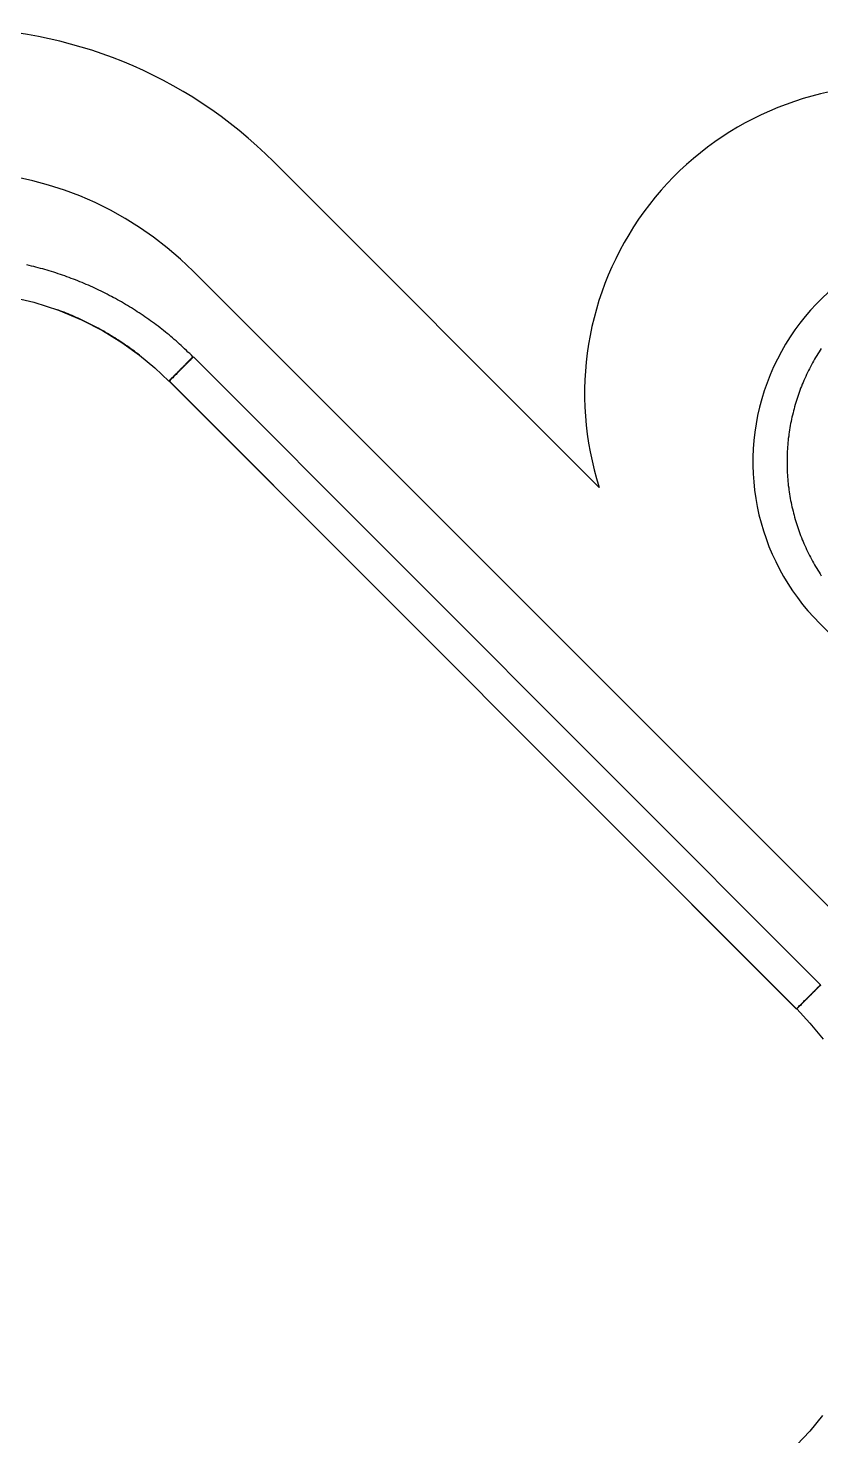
# Paper-space layout 'Sample Network Drawing - A1 Sheet' of a CAD drawing. Extents: x 49 to 806, y 22 to 564.
# Drawn here: x 722.06 to 722.755, y 242.193 to 243.426 of the extents above; entities that cross this region are included whole.
import ezdxf

# ---------------------------------------------------------------- set-up
doc = ezdxf.new("R2010")
doc.units = 0
doc.layers.add('N-EQPM', color=4, linetype='Continuous', lineweight=25)

psp = doc.layouts.new('Sample Network Drawing - A1 Sheet')

# ---------------------------------------------------------------- linework, layer by layer
at = {"layer": 'N-EQPM'}
for p, q in [((722.2756, 243.309), (722.5607, 243.0239)), ((722.2049, 243.2133), (722.8299, 242.5883)), ((722.7337, 242.5671), (722.1837, 243.1171)), ((722.7539, 242.9047), (723.2814, 242.3772))]:
    psp.add_line(p, q, dxfattribs=at)
at = {"layer": 'N-EQPM', "flags": 128}
for points in [[(722.0425, 243.1915), (722.0653, 243.1862), (722.0869, 243.1792), (722.107, 243.1708), (722.1255, 243.1612), (722.1425, 243.1507), (722.1578, 243.1397), (722.1714, 243.1285), (722.1835, 243.1171), (722.184, 243.1175), (722.1844, 243.118), (722.1849, 243.1184), (722.1853, 243.1189), (722.1857, 243.1193), (722.1862, 243.1198), (722.1866, 243.1202), (722.1871, 243.1206), (722.1875, 243.1211), (722.188, 243.1215), (722.1884, 243.122), (722.1888, 243.1224), (722.1893, 243.1228), (722.1897, 243.1233), (722.1901, 243.1237), (722.1906, 243.1241), (722.191, 243.1246), (722.1914, 243.125), (722.1918, 243.1254), (722.1922, 243.1258), (722.1926, 243.1262), (722.193, 243.1266), (722.1934, 243.127), (722.1938, 243.1274), (722.1942, 243.1278), (722.1946, 243.1282), (722.195, 243.1286), (722.1954, 243.1289), (722.1957, 243.1293), (722.1961, 243.1297), (722.1965, 243.13), (722.1968, 243.1304), (722.1972, 243.1308), (722.1975, 243.1311), (722.1978, 243.1314), (722.1982, 243.1318), (722.1985, 243.1321), (722.1988, 243.1324), (722.1991, 243.1327), (722.1994, 243.133), (722.1997, 243.1333), (722.2, 243.1336), (722.2003, 243.1339), (722.2005, 243.1341), (722.2008, 243.1344), (722.2011, 243.1346), (722.2013, 243.1349), (722.2015, 243.1351), (722.2018, 243.1354), (722.202, 243.1356), (722.2022, 243.1358), (722.2024, 243.136), (722.2026, 243.1362), (722.2028, 243.1364), (722.203, 243.1366), (722.2032, 243.1367), (722.2033, 243.1369), (722.2035, 243.1371), (722.2036, 243.1372), (722.2038, 243.1374), (722.2039, 243.1375), (722.204, 243.1376), (722.2041, 243.1377), (722.2042, 243.1378), (722.2043, 243.1379), (722.2044, 243.138), (722.2045, 243.138), (722.2045, 243.1381), (722.2046, 243.1382), (722.2046, 243.1382), (722.2047, 243.1382), (722.2047, 243.1383), (722.2047, 243.1383), (722.2033, 243.1397), (722.2018, 243.1411), (722.2003, 243.1425), (722.1989, 243.1439), (722.1974, 243.1453), (722.1959, 243.1467), (722.1944, 243.1481), (722.1929, 243.1495), (722.1914, 243.1508), (722.1899, 243.1522), (722.1883, 243.1535), (722.1868, 243.1548), (722.1853, 243.1561), (722.1837, 243.1574), (722.1821, 243.1587), (722.1805, 243.16), (722.179, 243.1612), (722.1773, 243.1625), (722.1758, 243.1637), (722.1741, 243.165), (722.1725, 243.1662), (722.1709, 243.1674), (722.1693, 243.1686), (722.1676, 243.1698), (722.166, 243.171), (722.1643, 243.1721), (722.1626, 243.1733), (722.161, 243.1744), (722.1593, 243.1756), (722.1576, 243.1767), (722.1559, 243.1778), (722.1542, 243.1789), (722.1525, 243.18), (722.1508, 243.1811), (722.149, 243.1822), (722.1473, 243.1832), (722.1455, 243.1842), (722.1438, 243.1853), (722.142, 243.1863), (722.1403, 243.1873), (722.1385, 243.1883), (722.1367, 243.1893), (722.1349, 243.1903), (722.1332, 243.1912), (722.1314, 243.1921), (722.1296, 243.1931), (722.1278, 243.194), (722.1259, 243.1949), (722.1241, 243.1958), (722.1223, 243.1967), (722.1205, 243.1976), (722.1186, 243.1984), (722.1168, 243.1993), (722.1149, 243.2001), (722.1131, 243.2009), (722.1112, 243.2017), (722.1093, 243.2025), (722.1075, 243.2033), (722.1056, 243.2041), (722.1037, 243.2048), (722.1018, 243.2056), (722.0999, 243.2063), (722.098, 243.207), (722.0961, 243.2077), (722.0942, 243.2084), (722.0923, 243.2091), (722.0904, 243.2098), (722.0885, 243.2104), (722.0866, 243.2111), (722.0846, 243.2117), (722.0827, 243.2123), (722.0808, 243.2129), (722.0788, 243.2135), (722.0769, 243.2141), (722.0749, 243.2147), (722.073, 243.2152), (722.071, 243.2157), (722.069, 243.2163), (722.0671, 243.2168), (722.0651, 243.2173), (722.0631, 243.2178), (722.0612, 243.2182), (722.0592, 243.2187)], [(722.1579, 243.1396), (722.1564, 243.1408), (722.1549, 243.1419), (722.1534, 243.1431), (722.1519, 243.1442), (722.1503, 243.1453), (722.1488, 243.1464), (722.1472, 243.1475), (722.1457, 243.1486), (722.1441, 243.1496), (722.1425, 243.1507), (722.141, 243.1517), (722.1394, 243.1528), (722.1378, 243.1538), (722.1362, 243.1548), (722.1346, 243.1558), (722.133, 243.1568), (722.1314, 243.1578), (722.1297, 243.1588), (722.1281, 243.1597), (722.1265, 243.1607), (722.1248, 243.1616), (722.1232, 243.1625), (722.1215, 243.1634), (722.1198, 243.1643), (722.1181, 243.1652), (722.1164, 243.1661), (722.1146, 243.167), (722.1129, 243.1679), (722.1112, 243.1687), (722.1094, 243.1696), (722.1077, 243.1704), (722.1059, 243.1712), (722.1042, 243.1721), (722.1024, 243.1728), (722.1006, 243.1736), (722.0989, 243.1744), (722.0971, 243.1751), (722.0953, 243.1759), (722.0935, 243.1766), (722.0917, 243.1773), (722.0899, 243.178), (722.0881, 243.1787), (722.0863, 243.1794)], [(722.7553, 243.1457), (722.7543, 243.1442), (722.7533, 243.1426), (722.7522, 243.141), (722.7513, 243.1394), (722.7503, 243.1378), (722.7493, 243.1361), (722.7484, 243.1345), (722.7475, 243.1329), (722.7466, 243.1312), (722.7457, 243.1295), (722.7449, 243.1279), (722.744, 243.1262), (722.7432, 243.1245), (722.7424, 243.1228), (722.7416, 243.1211), (722.7408, 243.1194), (722.7401, 243.1176), (722.7393, 243.1159), (722.7386, 243.1142), (722.7379, 243.1124), (722.7372, 243.1107), (722.7365, 243.1089), (722.7359, 243.1071), (722.7353, 243.1053), (722.7347, 243.1036), (722.7341, 243.1018), (722.7335, 243.1), (722.7329, 243.0982), (722.7324, 243.0964), (722.7319, 243.0946), (722.7314, 243.0927), (722.7309, 243.0909), (722.7305, 243.0891), (722.73, 243.0872), (722.7296, 243.0854), (722.7292, 243.0836), (722.7288, 243.0817), (722.7284, 243.0799), (722.7281, 243.078), (722.7278, 243.0762), (722.7275, 243.0743), (722.7272, 243.0724), (722.7269, 243.0706), (722.7267, 243.0687), (722.7264, 243.0668), (722.7262, 243.065), (722.726, 243.0631), (722.7259, 243.0612), (722.7257, 243.0593), (722.7256, 243.0574), (722.7255, 243.0556), (722.7254, 243.0537), (722.7253, 243.0518), (722.7253, 243.0499), (722.7253, 243.048), (722.7253, 243.0462), (722.7253, 243.0443), (722.7253, 243.0424), (722.7253, 243.0405), (722.7254, 243.0386), (722.7255, 243.0367), (722.7256, 243.0348), (722.7257, 243.033), (722.7259, 243.0311), (722.726, 243.0292), (722.7262, 243.0273), (722.7264, 243.0255), (722.7267, 243.0236), (722.7269, 243.0217), (722.7272, 243.0199), (722.7275, 243.018), (722.7278, 243.0161), (722.7281, 243.0143), (722.7284, 243.0124), (722.7288, 243.0106), (722.7292, 243.0087), (722.7296, 243.0069), (722.73, 243.005), (722.7305, 243.0032), (722.7309, 243.0014), (722.7314, 242.9996), (722.7319, 242.9978), (722.7324, 242.9959), (722.7329, 242.9941), (722.7335, 242.9923), (722.7341, 242.9905), (722.7347, 242.9888), (722.7353, 242.987), (722.7359, 242.9852), (722.7365, 242.9834), (722.7372, 242.9817), (722.7379, 242.9799), (722.7386, 242.9781), (722.7393, 242.9764), (722.7401, 242.9747), (722.7408, 242.9729), (722.7416, 242.9712), (722.7424, 242.9695), (722.7432, 242.9678), (722.744, 242.9661), (722.7449, 242.9644), (722.7457, 242.9628), (722.7466, 242.9611), (722.7475, 242.9594), (722.7484, 242.9578), (722.7493, 242.9562), (722.7503, 242.9545), (722.7513, 242.9529), (722.7522, 242.9513), (722.7533, 242.9497), (722.7543, 242.9481), (722.7553, 242.9465)], [(722.7546, 242.5883), (722.2052, 243.1383)], [(722.184, 243.1171), (722.7334, 242.5671)], [(722.7549, 242.5883), (722.7549, 242.5882), (722.7549, 242.5882), (722.7548, 242.5881), (722.7547, 242.588), (722.7546, 242.5879), (722.7545, 242.5878), (722.7543, 242.5876), (722.7542, 242.5875), (722.754, 242.5873), (722.7538, 242.5871), (722.7536, 242.5869), (722.7533, 242.5867), (722.7531, 242.5864), (722.7528, 242.5861), (722.7525, 242.5859), (722.7522, 242.5856), (722.7519, 242.5852), (722.7516, 242.5849), (722.7512, 242.5845), (722.7508, 242.5842), (722.7504, 242.5838), (722.75, 242.5834), (722.7496, 242.5829), (722.7492, 242.5825), (722.7487, 242.5821), (722.7483, 242.5816), (722.7478, 242.5811), (722.7473, 242.5807), (722.7468, 242.5802), (722.7463, 242.5796), (722.7458, 242.5791), (722.7453, 242.5786), (722.7447, 242.5781), (722.7442, 242.5775), (722.7436, 242.5769), (722.743, 242.5763), (722.7425, 242.5758), (722.7418, 242.5752), (722.7413, 242.5746), (722.7407, 242.574), (722.7401, 242.5734), (722.7394, 242.5728), (722.7388, 242.5721), (722.7382, 242.5715), (722.7376, 242.5709), (722.737, 242.5702), (722.7363, 242.5696), (722.7357, 242.569), (722.735, 242.5683), (722.7344, 242.5677), (722.7338, 242.5671), (722.7453, 242.5547), (722.7568, 242.5408)], [(722.7564, 242.211), (722.7452, 242.1974), (722.7338, 242.1853)]]:
    psp.add_lwpolyline(points, dxfattribs=at)
psp.add_lwpolyline([(722.184, 243.1171), (722.7334, 242.5671), (722.7341, 242.5678), (722.7349, 242.5686), (722.7356, 242.5693), (722.7363, 242.57), (722.7371, 242.5708), (722.7378, 242.5715), (722.7385, 242.5722), (722.7393, 242.573), (722.7399, 242.5736), (722.7407, 242.5744), (722.7414, 242.5751), (722.742, 242.5757), (722.7427, 242.5764), (722.7433, 242.577), (722.744, 242.5777), (722.7447, 242.5784), (722.7452, 242.579), (722.7459, 242.5796), (722.7464, 242.5801), (722.747, 242.5807), (722.7476, 242.5813), (722.7481, 242.5819), (722.7486, 242.5824), (722.7492, 242.5829), (722.7496, 242.5833), (722.7501, 242.5838), (722.7506, 242.5843), (722.751, 242.5847), (722.7514, 242.5851), (722.7518, 242.5855), (722.7521, 242.5858), (722.7524, 242.5862), (722.7528, 242.5865), (722.7531, 242.5868), (722.7533, 242.587), (722.7535, 242.5872), (722.7538, 242.5875), (722.754, 242.5877), (722.7541, 242.5878), (722.7543, 242.588), (722.7544, 242.5881), (722.7545, 242.5882), (722.7545, 242.5882), (722.7546, 242.5883), (722.2052, 243.1383), (722.2051, 243.1382), (722.2051, 243.1382), (722.205, 243.1381), (722.2049, 243.138), (722.2047, 243.1378), (722.2046, 243.1376), (722.2044, 243.1374), (722.2041, 243.1372), (722.2039, 243.137), (722.2037, 243.1368), (722.2034, 243.1364), (722.203, 243.1361), (722.2027, 243.1358), (722.2024, 243.1354), (722.2019, 243.1351), (722.2016, 243.1347), (722.2012, 243.1342), (722.2007, 243.1338), (722.2002, 243.1333), (722.1997, 243.1328), (722.1992, 243.1323), (722.1987, 243.1318), (722.1982, 243.1313), (722.1976, 243.1307), (722.197, 243.1301), (722.1965, 243.1295), (722.1958, 243.1289), (722.1953, 243.1283), (722.1946, 243.1277), (722.1939, 243.127), (722.1933, 243.1263), (722.1926, 243.1257), (722.192, 243.125), (722.1912, 243.1243), (722.1905, 243.1236), (722.1899, 243.1229), (722.1891, 243.1222), (722.1884, 243.1215), (722.1877, 243.1207), (722.1869, 243.12), (722.1862, 243.1193), (722.1855, 243.1186), (722.1847, 243.1178)], close=True, dxfattribs=at)
at = {"layer": 'N-EQPM'}
for centre, radius, start, end in [((721.9928, 243.0261), 0.4, 45, 135), ((722.8179, 243.1061), 0.27, 90, 197.734), ((721.9928, 243.0011), 0.3, 45, 135), ((722.8953, 243.0461), 0.2, 90, 225)]:
    psp.add_arc(centre, radius, start, end, dxfattribs=at)

doc.saveas('drawing.dxf')
